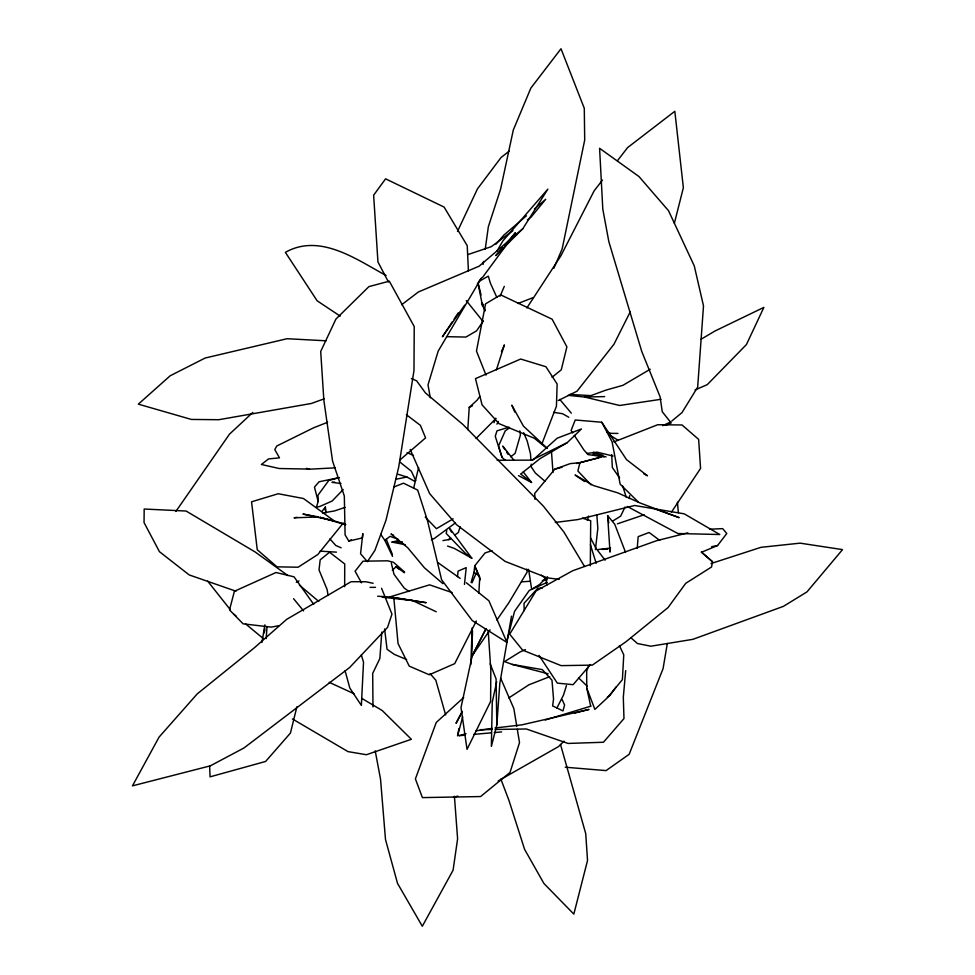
<?xml version="1.0" encoding="UTF-8"?>
<svg xmlns="http://www.w3.org/2000/svg" width="975" height="975" viewBox="0 0 975 975"><rect width="100%" height="100%" fill="white"/><g stroke="black" fill="none" stroke-linecap="round" stroke-linejoin="round"><path stroke-width="1.46" d="M344.663 586.67L344.723 563.952L329.55 552.24L320.178 559.833L319.02 569.936L327.125 589.558L328.112 595.518M472.205 627.827L470.827 664.584M590.326 565.756L590.692 520.735L582.428 518.152M472.522 630.764L471.681 657.04L486.038 628.607L472.229 655.614L461.017 707.533L467.037 749.361L490.62 701.452L490.815 670.032L488.207 630.886M467.793 429.658L469.219 407.416L477.177 400.079L479.822 396.423M478.871 593.153L479.737 577.127L474.727 565.829L485.062 552.935L492.082 550.643M266.199 638.527L267.016 626.681M496.677 681.696L492.241 702.293L491.363 746.399L496.823 725.01L499.797 683.524L511.485 616.151M381.822 632.068L379.848 658.527L372.694 673.396L372.974 706.912M595.433 549.632L597.833 528.34L596.822 514.763M637.223 548.218L638.186 536.652L649.131 532.496L659.722 540.394M625.694 670.629L623.305 697.332L623.976 718.587L603.428 742.255L568.035 743.438L526.329 728.983L495.142 729.458M325.065 510.023L325.37 507.037L322.286 511.034M464.466 584.427L466.208 567.621L458.104 571.106L457.458 576.676M471.096 582.453L473.996 572.386L474.727 565.829L480.261 579.784M629.289 498.518L629.631 495.702M610.362 549.425L610.009 552.118L607.644 515.617L614.75 524.27L625.511 552.264M264.798 628.412L264.213 632.897L264.652 629.911M483.125 264.408L483.539 261.397M485.221 249.32L488.353 226.688L500.577 189.223L513.313 129.98L530.875 88.067L561.003 48.75L584.281 108.298L584.707 139.998L562.173 248.869L553.885 268.21M593.726 452.168L593.361 454.618L606.048 456.824M261.958 642.44L264.859 624.89M667.314 643.476L663.073 668.631L629.143 754.321L606.072 770.603L565.244 767.215M458.933 728.532L457.567 735.906L462.674 716.869M712.542 561.758L701.403 552.082L712.542 561.758L711.555 566.999L685.742 583.306L668.058 607.559L625.877 641.83L592.288 665.133L561.1 665.632L522.6 650.106L509.693 634.164L536.018 590.984L572.642 570.765L656.394 540.759L687.85 532.837M446.769 530.51L446.184 533.423L465.258 553.178L471.815 558.2L449.646 528.255M413.692 488L418.604 467.573M296.887 706.802L290.44 733.066L265.602 761.463L210.052 776.843L209.625 766.253M601.429 457.08L579.942 462.686L577.858 470.998L591.069 484.88M674.359 223.287L683.365 187.736L674.822 111.284L627.595 147.603L617.37 160.826M506.561 642.147L514.532 611.423L529.303 590.399L547.28 582.294M587.328 520.382L588.656 516.08M318.179 501.503L314.45 487.134L319.069 481.772L339.373 477.592L328.733 480.517L317.984 495.202L318.179 501.503L316.412 507.146L319.922 506.439L332.183 500.992L343.188 489.535M566.438 685.596L563.489 695.078L556.932 707.972L552.606 705.924L553.544 699.136L551.984 680.197L542.307 669.63L512.082 664.377L504.575 661.598L519.967 652.019L525.403 649.618M460.151 526.768L458.335 532.496L455.033 534.885M496.409 369.854L504.404 344.894L501.455 351.695M494.033 422.663L495.446 418.336M588.729 665.62L586.67 671.141L586.743 688.021L590.667 706.058M541.783 444.173L556.433 406.258L557.139 384.04L545.939 366.746L520.687 359.032L475.483 378.641L482.077 404.857L499.102 423.686L534.361 438.263L546.938 448.537M500.114 296.168L504.294 286.394M471.985 582.855L476.141 573.337M457.507 231.404L477.445 188.906L501.016 157.548L509.133 151.162M625.109 506.927L620.624 516.165L612.934 520.918M630.338 311.647L613.97 344.248L577.066 391.17L558.285 400.53M476.336 620.977L454.679 663.658L429.268 674.773L409.256 666.144L398.044 643.524L393.863 598.333M461.467 712.847L456.044 723.316L462.382 711.482M547.523 576.773L546.122 579.43L546.792 585.207M496.933 424.137L498.396 421.529M496.775 251.477L502.856 240.947L547.852 189.138L522.832 228.686L495.788 255.596L502.673 247.577M481.553 277.802L438.177 351.134L428.013 384.845L430.292 397.776M526.866 307.966L560.918 255.767L594.128 190.868L602.501 180.046M452.388 321.713L442.406 336.777L464.673 305.151M454.045 319.203L458.201 312.914M477.336 284.03L480.663 279.008M671.458 512.119L700.562 468.427L698.648 439.384L682.025 424.966L657.711 424.734L613.872 441.943M483.368 320.982L476.568 330.842L465.952 337.058L446.599 336.68M472.229 655.614L490.084 629.826M496.884 620.003L508.792 602.818L527.195 571.972L526.719 569.071M175.866 511.448L229.478 434.168L252.805 412.449M616.029 687.022L609.826 695.541L607.352 697.04M482.54 277.4L515.458 232.684L504.648 245.286M701.622 552.203L717.563 545.537L726.789 533.508L722.682 528.633L709.507 529.218M343.273 523.027L317.838 554.507L298.118 567.218L277.01 566.841L257.254 549.729L251.562 501.808L278.228 493.74L303.469 498.518L334.169 520.894L345.613 524.428M579.942 462.686L570.229 463.612L554.848 469.146L534.653 493.496L535.043 499.346M590.509 664.475L573.105 684.682L557.334 683.122L539.017 655.383M495.958 244.189L503.709 235.243L526.427 215.804M545.89 578.004L539.65 584.439L531.68 589.375L528.596 569.327M563.964 741.122L558.602 746.533L498.128 780.975M476.08 438.457L496.068 418.409M532.862 460.078L557.188 438.189L581.441 428.951L567.231 442.65L539.894 458.701L521.503 473.436M392.303 570.314L396.155 566.694L404.357 572.764M463.686 697.491L436.276 722.438L415.399 778.891L422.407 797.611L480.602 796.551L510.01 772.456L519.517 742.633L517.298 729.312M522.832 228.686L479.176 266.163L418.372 291.988L401.639 304.748M399.653 460.212L425.587 437.885L420.396 425.356L406.368 414.716M534.373 208.991L545.72 199.278L530.985 217.23L527.365 219.911M671.836 420.993L681.976 412.632L697.673 387.124L703.499 305.894L694.273 265.907L668.533 210.734L638.966 176.524L599.588 148.31L602.806 209.162L608.839 241.654L641.733 351.39L660.112 396.862L662.244 411.694L671.153 422.943L665.754 425.307M552.021 377.264L561.259 369.854L566.889 346.881L552.13 319.203L500.626 294.864L485.574 303.834L476.458 351.073L486.013 375.119M510.754 456.824L515.129 453.351L520.418 434.935L519.76 430.889M392.523 556.372L384.857 540.418L390.037 536.335L398.178 539.248M512.911 230.624L491.242 246.687L468.158 254.512M455.483 522.868L434.094 538.627L431.377 539.748M448.427 539.638L450.633 538.054M509.584 427.83L505.257 430.816L498.542 445.977L502.052 457.397L505.318 460.31M508.767 697.954L528.938 684.791L549.742 676.662M650.24 369.208L622.952 385.308L605.792 390.158L590.947 395.631L569.888 394.424M700.915 339.324L715.199 330.903L763.876 307.393L746.423 344.565L707.265 384.638L695.09 389.951M453.119 518.858L436.447 528.694L425.283 517.14M479.127 281.324L488.317 276.144L490.388 283.177L496.836 297.399M348.843 541.088L362.456 537.895L362.81 533.581L360.567 553.763L367.392 561.673L374.9 550.412L385.966 520.297L398.738 466.952L413.985 370.561L414.229 326.552L389.317 281.166L368.903 286.626L335.924 319.069L320.702 351.463L323.858 400.323L332.585 461.138L344.321 496.007L345.089 534.885L348.843 541.088L351.451 539.699M296.327 582.319L298.984 580.942M469.219 407.416L472.509 405.758M567.231 442.65L531.68 460.127L497.153 460.273M662.707 425.673L670.715 421.919M394.083 486.915L403.504 483.186L417.702 490.084L427.525 520.735L441.59 579.723L472.205 620.527L507 642.488L488.914 600.795L466.379 582.794M327.612 422.273L313.584 427.806L276.803 445.989L274.792 449.609L279.484 457.86L268.552 458.908L261.41 464.478L279.167 468.512L311.001 469.121L335.327 467.829M517.944 303.517L532.667 297.789M324.151 398.836L311.439 403.455L218.79 419.713L191.356 419.433L138.34 404.15L170.186 375.777L205.152 358.032L287.089 338.715L326.101 340.799M617.382 523.843L644.195 514.763M345.089 507.39L334.413 510.961L322.457 512.996M711.055 563.538L760.963 547.328L800.097 543.148L842.522 549.62L806.983 591.886L783.4 606.365L692.835 639.344L650.886 646.206L637.406 643.512L630.862 637.699M453.485 797.44L457.738 796.075M509.06 427.16L496.97 430.84L495.263 436.312L502.052 457.397M545.305 719.989L590.899 706.156M466.074 733.688L458.957 735.698L464.843 735.174M476.019 730.884L492.131 728.313M554.848 469.146L562.1 467.257M576.627 463.503L598.406 457.848M405.198 544.684L392.035 542.112L398.848 540.357M574.531 713.139L589.034 709.434L521.759 724.876L495.093 727.972M395.874 479.261L406.916 477.019L414.753 481.357L415.667 480.468L411.34 471.169L399.726 461.943M278.801 625.682L271.355 627.12L243.128 623.842L229.515 609.923L234.402 591.264L276.01 572.508L294.023 576.822L313.743 604.378M711.652 546.658L717.563 545.537M442.918 540.601L450.352 539.297M297.058 517.298L294.06 517.81L318.435 516.933L302.945 514.044L334.169 520.894L319.873 517.286L345.613 524.684M660.989 399.299L619.588 405.478L584.586 397.032L568.193 395.35M587.133 453.424L597.053 452.156L613.056 456.032M555.299 522.454L577.785 519.59L634.615 505.489L684.231 513.837L719.782 534.519L677.881 533.52L627.266 506.464M392.035 542.112L402.504 541.917M597.858 549.547L610.533 548.072M473.679 734.394L491.339 732.822M494.288 732.566L501.638 731.908M334.632 482.125L331.939 482.357L340.957 483.515M521.442 581.843L530.412 581.258M542.356 580.478L546.841 580.198M320.153 551.143L336.448 552.143M542.295 588.071L537.749 588.291L524.002 603.342L524.209 610.63M602.123 549.388L607.791 549.193M584.586 397.032L604.658 396.606M480.285 729.678L492.168 729.495M370.073 587.364L375.521 587.352M617.967 433.424L611.02 433.351L607.011 432.205M377.654 596.225L389.671 596.956L425.953 602.66L389.671 596.956L429.597 584.842L452.217 592.629M643.634 473.704L647.449 475.776L626.511 459.615L601.77 422.248L575.226 419.993L571.094 430.475L572.703 432.924M382.237 597.188L412.437 600.503L436.239 611.764M559.211 579.418L547.219 577.797L505.074 561.381L456.519 524.66L429.658 493.63L410.195 449.475M604.268 456.836L588.083 454.594L584.013 450.133L574.324 435.386M553.568 412.34L562.514 413.705L568.791 417.251M373.108 583.282L365.918 581.77L351.085 581.697L286.65 619.381L254.353 647.79L197.291 693.822L159.047 737.137L132.478 785.85L210.344 765.838L243.921 748.008L349.574 667.57L387.562 627.364L391.95 614.128L381.578 588.278M306.467 468.366L309.38 469.097M512.082 664.377L548.169 673.798M592.739 452.51L602.916 455.276M398.312 474.325L406.916 477.019M447.549 546.061L454.265 548.364L471.815 558.2M236.011 591.216L189.174 574.921L159.425 551.655L144.044 522.563L144.178 509.023L186.079 511.034L255.084 551.935L287.918 575.579M654.578 508.792L679.148 517.64L639.746 502.856L617.821 492.875L593.568 485.587L575.092 475.02L584.61 481.553M406.612 659.575L394.327 654.383L387.063 649.301L384.613 628.973M341.153 547.804L335.802 545.488L329.916 538.919M411.365 378.519L416.642 380.823L425.453 392.937L462.967 424.527L543.367 506.135L563.903 532.021L584.525 566.463M329.197 682.317L354.035 693.749M407.099 452.632L413.497 455.52M393.607 535.238L391.012 533.971L407.66 547.67L424.405 567.779L442.869 583.659M556.932 707.972L562.977 710.933L564.586 705.035L562.161 699.648M518.505 475.629L531.558 482.454L523.197 471.9M386.063 275.511C355.972 259.094 319.8 232.988 285.37 252.342L317.143 300.8L340.214 316.144M292.415 718.941L348.002 751.615L366.405 754.723L411.377 739.294L382.224 710.531L361.725 698.332M609.314 434.777L618.053 440.261M473.996 572.386L479.018 575.603M437.824 562.563L460.176 578.394M409.049 591.508L404.174 588.035L393.985 574.238L391.316 563.099M395.947 566.816L399.506 569.388M531.558 482.454L520.565 473.911M541.369 575.153L547.036 579.503M233.951 614.299L236.267 616.212M245.517 623.854L262.86 638.186M299.386 585.097L318.752 601.441M545.11 481.394L535.385 473.033L531.387 467.122L531.18 464.149M404.662 572.081L393.449 562.283L387.636 560.808L362.968 561.198L355.083 571.24L361.506 582.818M483.612 304.822L481.516 302.872L485.038 310.879L484.319 307.99M547.194 448.244L523.429 426.112L511.838 405.149L514.788 412.047M578.553 677.808L587.145 686.144M638.467 502.174L620.149 484.173L612.093 441.821L601.77 422.248M571.313 413.168L559.784 399.433M430.085 673.64L435.813 680.209L445.636 714.931M482.759 321.116L466.294 300.605M293.585 598.711L303.591 610.923M207.663 581.137L230.197 609.558M513.898 460.176L502.747 446.099L505.05 449.67M605.097 560.162L596.03 548.364L590.57 537.956M619.612 478.006L612.324 467.488L611.703 454.557M380.762 534.373L384.857 540.418M506.573 452.047L508.109 454.423M450.036 529.608L451.486 532.094M388.452 281.994L377.947 261.946L373.632 195.195L385.588 178.827L444.125 207.09L467.232 245.724L468.402 270.892M619.393 645.633L623.756 654.822L622.391 679.624L607.657 697.527L594.872 709.422L586.743 688.021M500.687 678.234L513.849 708.593L516.799 726.351M523.66 432.729L527.195 441.005L530.473 453.753L530.875 459.7M386.258 539.248L392.425 554.58M490.169 663.792L496.092 678.99L496.823 725.01M500.857 779.086L508.926 800.329L524.599 849.371L543.928 883.496L573.836 914.111L587.535 860.45L585.719 833.601L560.515 744.473M622.611 485.806L626.291 497.335M590.411 544.708L596.164 563.306M361.359 655.029L363.517 662.159L361.372 705.437L349.818 688.033L345.089 670.788M478.177 283.493L481.065 295.023M478.091 283.481L482.564 306.187M375.204 750.848L380.53 779.147L385.503 839.536L397.52 883.374L422.321 926.25L453.082 870.2L457.604 838.829L454.423 796.295M607.644 515.617L608.79 522.868M325.37 507.037L326.15 512.887M677.418 502.186L678.381 512.716M551.521 452.266L552.996 472.388"/></g></svg>
